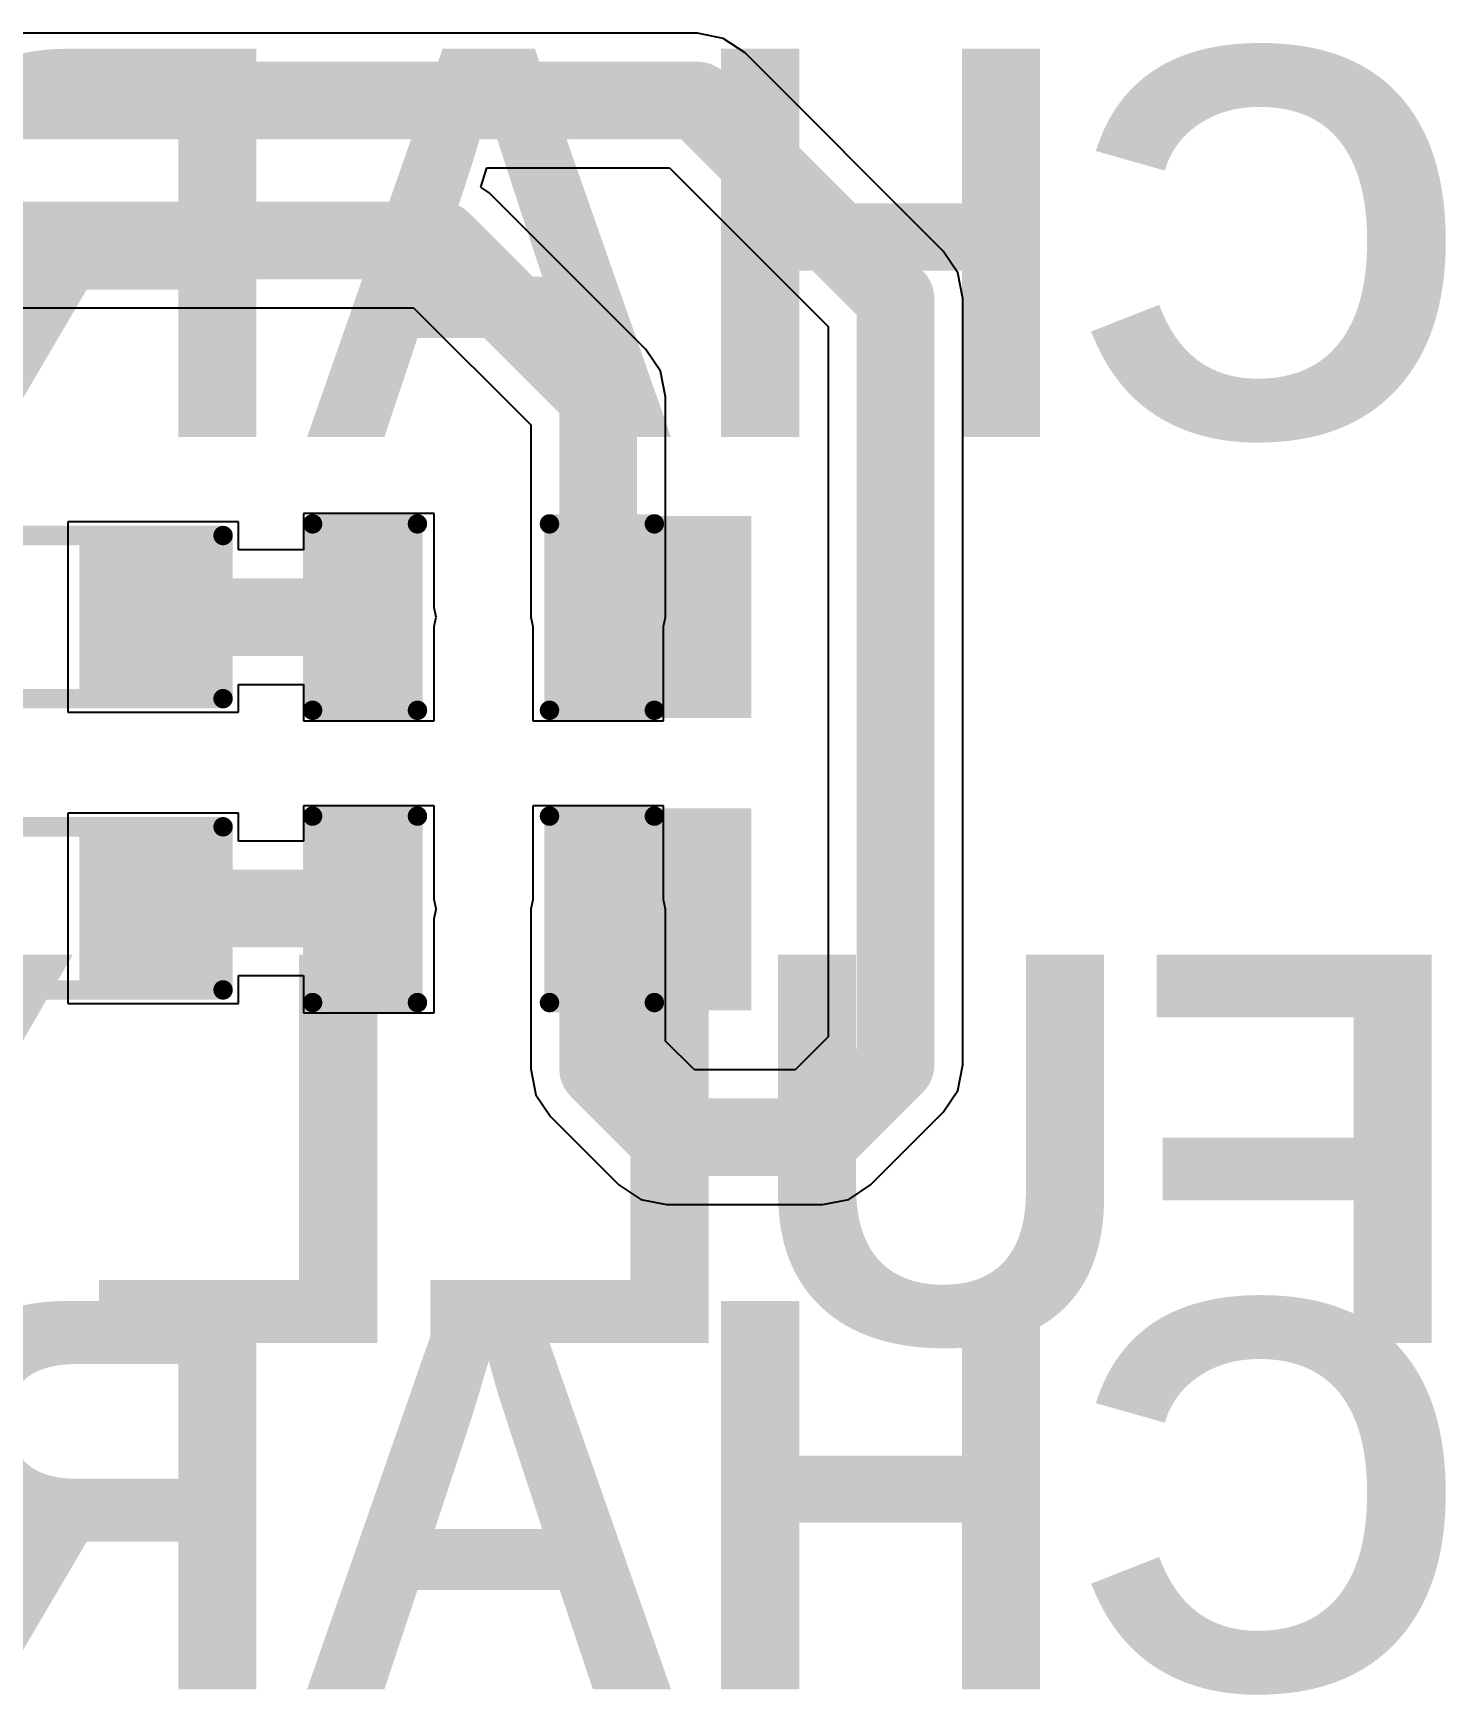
# Model space of a CAD drawing. Header units: inches. Extents: x -0.4 to 12.9, y -0.9 to 6.
# Drawn here: x 2.9281 to 3.2918, y 0.5768 to 1.0046 of the extents above; entities that cross this region are included whole.
import ezdxf

# ---------------------------------------------------------------- set-up
doc = ezdxf.new("R2010")
doc.units = ezdxf.units.IN
doc.header["$MEASUREMENT"] = 0
for name, color, linetype in [('Bottom Layer', 5, 'Continuous'), ('Bottom Overlay', 54, 'Continuous'), ('Bottom Paste', 16, 'Continuous'), ('Bottom Solder', 6, 'Continuous')]:
    doc.layers.add(name, color=color, linetype=linetype)
doc.styles.add('Arial_Bold', font='', dxfattribs={"height": 0.2})
doc.styles.get('Arial_Bold').set_extended_font_data('Arial', bold=True)

# ---------------------------------------------------------------- blocks, each defined once
blk = doc.blocks.new('R___0603_B_17')
at = {"layer": 'Bottom Layer'}
for points in [[(-0.045, -0.0175), (-0.045, 0.0175), (-0.015, 0.0175), (-0.015, -0.0175)], [(0.015, -0.0175), (0.015, 0.0175), (0.045, 0.0175), (0.045, -0.0175)]]:
    blk.add_hatch(color=5, dxfattribs=at).paths.add_polyline_path(points)
at = {"layer": 'Bottom Paste'}
for points in [[(-0.045, -0.0175), (-0.045, 0.0175), (-0.015, 0.0175), (-0.015, -0.0175)], [(0.015, -0.0175), (0.015, 0.0175), (0.045, 0.0175), (0.045, -0.0175)]]:
    blk.add_hatch(color=16, dxfattribs=at).paths.add_polyline_path(points)
at = {"layer": 'Bottom Solder'}
for points in [[(-0.049, -0.0215), (-0.049, 0.0215), (-0.011, 0.0215), (-0.011, -0.0215)], [(0.011, -0.0215), (0.011, 0.0215), (0.049, 0.0215), (0.049, -0.0215)]]:
    blk.add_hatch(color=6, dxfattribs=at).paths.add_polyline_path(points)
at = {"layer": 'Bottom Overlay'}
for points in [[(-0.048, 0.021, 0.005, 0.005, 0), (-0.048, -0.021, 0.005, 0.005, 0)], [(0.048, 0.021, 0.005, 0.005, 0), (-0.048, 0.021, 0.005, 0.005, 0)], [(0.048, 0.021, 0.005, 0.005, 0), (0.048, -0.021, 0.005, 0.005, 0)], [(0.048, -0.021, 0.005, 0.005, 0), (-0.048, -0.021, 0.005, 0.005, 0)]]:
    blk.add_lwpolyline(points, format="xyseb", dxfattribs=at)
for points in [[(-0.04925, 0.021, 0.0025, 0.0025, 1), (-0.04675, 0.021, 0.0025, 0.0025, 1)], [(-0.04925, 0.021, 0.0025, 0.0025, 1), (-0.04675, 0.021, 0.0025, 0.0025, 1)], [(0.04675, 0.021, 0.0025, 0.0025, 1), (0.04925, 0.021, 0.0025, 0.0025, 1)], [(0.04675, 0.021, 0.0025, 0.0025, 1), (0.04925, 0.021, 0.0025, 0.0025, 1)], [(-0.04925, -0.021, 0.0025, 0.0025, 1), (-0.04675, -0.021, 0.0025, 0.0025, 1)], [(-0.04925, -0.021, 0.0025, 0.0025, 1), (-0.04675, -0.021, 0.0025, 0.0025, 1)], [(0.04675, -0.021, 0.0025, 0.0025, 1), (0.04925, -0.021, 0.0025, 0.0025, 1)], [(0.04675, -0.021, 0.0025, 0.0025, 1), (0.04925, -0.021, 0.0025, 0.0025, 1)]]:
    blk.add_lwpolyline(points, format="xyseb", close=True, dxfattribs=at)
blk = doc.blocks.new('R___0603_B_22')
at = {"layer": 'Bottom Layer'}
for points in [[(-0.045, -0.0175), (-0.045, 0.0175), (-0.015, 0.0175), (-0.015, -0.0175)], [(0.015, -0.0175), (0.015, 0.0175), (0.045, 0.0175), (0.045, -0.0175)]]:
    blk.add_hatch(color=5, dxfattribs=at).paths.add_polyline_path(points)
at = {"layer": 'Bottom Paste'}
for points in [[(-0.045, -0.0175), (-0.045, 0.0175), (-0.015, 0.0175), (-0.015, -0.0175)], [(0.015, -0.0175), (0.015, 0.0175), (0.045, 0.0175), (0.045, -0.0175)]]:
    blk.add_hatch(color=16, dxfattribs=at).paths.add_polyline_path(points)
at = {"layer": 'Bottom Solder'}
for points in [[(-0.049, -0.0215), (-0.049, 0.0215), (-0.011, 0.0215), (-0.011, -0.0215)], [(0.011, -0.0215), (0.011, 0.0215), (0.049, 0.0215), (0.049, -0.0215)]]:
    blk.add_hatch(color=6, dxfattribs=at).paths.add_polyline_path(points)
at = {"layer": 'Bottom Overlay'}
for points in [[(0.048, 0.021, 0.005, 0.005, 0), (-0.048, 0.021, 0.005, 0.005, 0)], [(-0.048, 0.021, 0.005, 0.005, 0), (-0.048, -0.021, 0.005, 0.005, 0)], [(0.048, 0.021, 0.005, 0.005, 0), (0.048, -0.021, 0.005, 0.005, 0)], [(0.048, -0.021, 0.005, 0.005, 0), (-0.048, -0.021, 0.005, 0.005, 0)]]:
    blk.add_lwpolyline(points, format="xyseb", dxfattribs=at)
for points in [[(-0.04925, 0.021, 0.0025, 0.0025, 1), (-0.04675, 0.021, 0.0025, 0.0025, 1)], [(-0.04925, 0.021, 0.0025, 0.0025, 1), (-0.04675, 0.021, 0.0025, 0.0025, 1)], [(0.04675, 0.021, 0.0025, 0.0025, 1), (0.04925, 0.021, 0.0025, 0.0025, 1)], [(0.04675, 0.021, 0.0025, 0.0025, 1), (0.04925, 0.021, 0.0025, 0.0025, 1)], [(-0.04925, -0.021, 0.0025, 0.0025, 1), (-0.04675, -0.021, 0.0025, 0.0025, 1)], [(-0.04925, -0.021, 0.0025, 0.0025, 1), (-0.04675, -0.021, 0.0025, 0.0025, 1)], [(0.04675, -0.021, 0.0025, 0.0025, 1), (0.04925, -0.021, 0.0025, 0.0025, 1)], [(0.04675, -0.021, 0.0025, 0.0025, 1), (0.04925, -0.021, 0.0025, 0.0025, 1)]]:
    blk.add_lwpolyline(points, format="xyseb", close=True, dxfattribs=at)
blk = doc.blocks.new('LED_0603_B_32')
at = {"layer": 'Bottom Layer'}
for points in [[(-0.03937, 0.01969), (-0.01969, 0.01969), (-0.01969, -0.01969), (-0.03937, -0.01969)], [(0.01969, 0.01969), (0.03937, 0.01969), (0.03937, -0.01969), (0.01969, -0.01969)]]:
    blk.add_hatch(color=5, dxfattribs=at).paths.add_polyline_path(points)
at = {"layer": 'Bottom Overlay'}
blk.add_hatch(color=54, dxfattribs=at).paths.add_polyline_path([(0.044, -0.026), (0.069, -0.026), (0.069, 0.026), (0.044, 0.026)])
at = {"layer": 'Bottom Paste'}
for points in [[(-0.03937, 0.01969), (-0.01969, 0.01969), (-0.01969, -0.01969), (-0.03937, -0.01969)], [(0.01969, 0.01969), (0.03937, 0.01969), (0.03937, -0.01969), (0.01969, -0.01969)]]:
    blk.add_hatch(color=16, dxfattribs=at).paths.add_polyline_path(points)
at = {"layer": 'Bottom Solder'}
for points in [[(-0.04337, 0.02369), (-0.01569, 0.02369), (-0.01569, -0.02369), (-0.04337, -0.02369)], [(0.01569, 0.02369), (0.04337, 0.02369), (0.04337, -0.02369), (0.01569, -0.02369)]]:
    blk.add_hatch(color=6, dxfattribs=at).paths.add_polyline_path(points)
at = {"layer": 'Bottom Overlay'}
for points in [[(-0.044, 0.024, 0.005, 0.005, 0), (-0.017, 0.024, 0.005, 0.005, 0)], [(-0.044, -0.024, 0.005, 0.005, 0), (-0.044, 0.024, 0.005, 0.005, 0)], [(0.017, 0.024, 0.005, 0.005, 0), (0.044, 0.024, 0.005, 0.005, 0)], [(0.044, -0.024, 0.005, 0.005, 0), (0.044, 0.024, 0.005, 0.005, 0)], [(-0.044, -0.024, 0.005, 0.005, 0), (-0.017, -0.024, 0.005, 0.005, 0)], [(0.017, -0.024, 0.005, 0.005, 0), (0.044, -0.024, 0.005, 0.005, 0)]]:
    blk.add_lwpolyline(points, format="xyseb", dxfattribs=at)
for points in [[(-0.04525, 0.024, 0.0025, 0.0025, 1), (-0.04275, 0.024, 0.0025, 0.0025, 1)], [(-0.04525, 0.024, 0.0025, 0.0025, 1), (-0.04275, 0.024, 0.0025, 0.0025, 1)], [(-0.01825, 0.024, 0.0025, 0.0025, 1), (-0.01575, 0.024, 0.0025, 0.0025, 1)], [(0.01575, 0.024, 0.0025, 0.0025, 1), (0.01825, 0.024, 0.0025, 0.0025, 1)], [(0.04275, 0.024, 0.0025, 0.0025, 1), (0.04525, 0.024, 0.0025, 0.0025, 1)], [(0.04275, 0.024, 0.0025, 0.0025, 1), (0.04525, 0.024, 0.0025, 0.0025, 1)], [(-0.04525, -0.024, 0.0025, 0.0025, 1), (-0.04275, -0.024, 0.0025, 0.0025, 1)], [(-0.04525, -0.024, 0.0025, 0.0025, 1), (-0.04275, -0.024, 0.0025, 0.0025, 1)], [(-0.01825, -0.024, 0.0025, 0.0025, 1), (-0.01575, -0.024, 0.0025, 0.0025, 1)], [(0.01575, -0.024, 0.0025, 0.0025, 1), (0.01825, -0.024, 0.0025, 0.0025, 1)], [(0.04275, -0.024, 0.0025, 0.0025, 1), (0.04525, -0.024, 0.0025, 0.0025, 1)], [(0.04275, -0.024, 0.0025, 0.0025, 1), (0.04525, -0.024, 0.0025, 0.0025, 1)]]:
    blk.add_lwpolyline(points, format="xyseb", close=True, dxfattribs=at)
blk = doc.blocks.new('LED_0603_B_33')
at = {"layer": 'Bottom Layer'}
for points in [[(-0.03937, 0.01969), (-0.01969, 0.01969), (-0.01969, -0.01969), (-0.03937, -0.01969)], [(0.01969, 0.01969), (0.03937, 0.01969), (0.03937, -0.01969), (0.01969, -0.01969)]]:
    blk.add_hatch(color=5, dxfattribs=at).paths.add_polyline_path(points)
at = {"layer": 'Bottom Overlay'}
blk.add_hatch(color=54, dxfattribs=at).paths.add_polyline_path([(0.044, -0.026), (0.069, -0.026), (0.069, 0.026), (0.044, 0.026)])
at = {"layer": 'Bottom Paste'}
for points in [[(-0.03937, 0.01969), (-0.01969, 0.01969), (-0.01969, -0.01969), (-0.03937, -0.01969)], [(0.01969, 0.01969), (0.03937, 0.01969), (0.03937, -0.01969), (0.01969, -0.01969)]]:
    blk.add_hatch(color=16, dxfattribs=at).paths.add_polyline_path(points)
at = {"layer": 'Bottom Solder'}
for points in [[(-0.04337, 0.02369), (-0.01569, 0.02369), (-0.01569, -0.02369), (-0.04337, -0.02369)], [(0.01569, 0.02369), (0.04337, 0.02369), (0.04337, -0.02369), (0.01569, -0.02369)]]:
    blk.add_hatch(color=6, dxfattribs=at).paths.add_polyline_path(points)
at = {"layer": 'Bottom Overlay'}
for points in [[(-0.044, -0.024, 0.005, 0.005, 0), (-0.044, 0.024, 0.005, 0.005, 0)], [(-0.044, 0.024, 0.005, 0.005, 0), (-0.017, 0.024, 0.005, 0.005, 0)], [(0.017, 0.024, 0.005, 0.005, 0), (0.044, 0.024, 0.005, 0.005, 0)], [(0.044, -0.024, 0.005, 0.005, 0), (0.044, 0.024, 0.005, 0.005, 0)], [(-0.044, -0.024, 0.005, 0.005, 0), (-0.017, -0.024, 0.005, 0.005, 0)], [(0.017, -0.024, 0.005, 0.005, 0), (0.044, -0.024, 0.005, 0.005, 0)]]:
    blk.add_lwpolyline(points, format="xyseb", dxfattribs=at)
for points in [[(-0.04525, 0.024, 0.0025, 0.0025, 1), (-0.04275, 0.024, 0.0025, 0.0025, 1)], [(-0.04525, 0.024, 0.0025, 0.0025, 1), (-0.04275, 0.024, 0.0025, 0.0025, 1)], [(-0.01825, 0.024, 0.0025, 0.0025, 1), (-0.01575, 0.024, 0.0025, 0.0025, 1)], [(0.01575, 0.024, 0.0025, 0.0025, 1), (0.01825, 0.024, 0.0025, 0.0025, 1)], [(0.04275, 0.024, 0.0025, 0.0025, 1), (0.04525, 0.024, 0.0025, 0.0025, 1)], [(0.04275, 0.024, 0.0025, 0.0025, 1), (0.04525, 0.024, 0.0025, 0.0025, 1)], [(-0.04525, -0.024, 0.0025, 0.0025, 1), (-0.04275, -0.024, 0.0025, 0.0025, 1)], [(-0.04525, -0.024, 0.0025, 0.0025, 1), (-0.04275, -0.024, 0.0025, 0.0025, 1)], [(-0.01825, -0.024, 0.0025, 0.0025, 1), (-0.01575, -0.024, 0.0025, 0.0025, 1)], [(0.01575, -0.024, 0.0025, 0.0025, 1), (0.01825, -0.024, 0.0025, 0.0025, 1)], [(0.04275, -0.024, 0.0025, 0.0025, 1), (0.04525, -0.024, 0.0025, 0.0025, 1)], [(0.04275, -0.024, 0.0025, 0.0025, 1), (0.04525, -0.024, 0.0025, 0.0025, 1)]]:
    blk.add_lwpolyline(points, format="xyseb", close=True, dxfattribs=at)

msp = doc.modelspace()

# ---------------------------------------------------------------- linework, layer by layer
at = {"layer": 'Bottom Layer'}
for p, q in [((3.09909, 1.00459), (2.49295, 1.00459)), ((3.10572, 1.00327), (3.09909, 1.00459)), ((3.11134, 0.99951), (3.10572, 1.00327)), ((3.16235, 0.9485), (3.11134, 0.99951)), ((3.04334, 0.96492), (3.04485, 0.96992)), ((3.04485, 0.96992), (3.09191, 0.96992)), ((3.09191, 0.96992), (3.13276, 0.92906)), ((3.04545, 0.96351), (3.04334, 0.96492)), ((3.08578, 0.92317), (3.04545, 0.96351)), ((3.16611, 0.94288), (3.16235, 0.9485)), ((3.16743, 0.93624), (3.16611, 0.94288)), ((2.52313, 0.93392), (3.02601, 0.93392)), ((3.02601, 0.93392), (3.05619, 0.90374)), ((3.16743, 0.73899), (3.16743, 0.93624)), ((3.13276, 0.92906), (3.13276, 0.74617)), ((3.08954, 0.91755), (3.08578, 0.92317)), ((3.08578, 0.92317), (3.08578, 0.92317)), ((3.09086, 0.91092), (3.08954, 0.91755)), ((3.09086, 0.85425), (3.09086, 0.91092)), ((3.05619, 0.90374), (3.05619, 0.85425)), ((2.98095, 0.87875), (2.93695, 0.87875)), ((2.93695, 0.87875), (2.93695, 0.82975)), ((2.98095, 0.87159), (2.98095, 0.87875)), ((3.03132, 0.88094), (2.99763, 0.88094)), ((2.99763, 0.88094), (2.99763, 0.87159)), ((3.03132, 0.85672), (3.03132, 0.88094)), ((2.99763, 0.87159), (2.98095, 0.87159)), ((3.03181, 0.85425), (3.03132, 0.85672)), ((3.03132, 0.85179), (3.03181, 0.85425)), ((3.03132, 0.82757), (3.03132, 0.85179)), ((3.05619, 0.85425), (3.05669, 0.85179)), ((3.05669, 0.85179), (3.05669, 0.82757)), ((3.09037, 0.85179), (3.09086, 0.85425)), ((3.09037, 0.82757), (3.09037, 0.85179)), ((2.98095, 0.82975), (2.98095, 0.83692)), ((2.98095, 0.83692), (2.99763, 0.83692)), ((2.99763, 0.83692), (2.99763, 0.82757)), ((2.93695, 0.82975), (2.98095, 0.82975)), ((2.99763, 0.82757), (3.03132, 0.82757)), ((3.05669, 0.82757), (3.09037, 0.82757)), ((3.03132, 0.80568), (2.99763, 0.80568)), ((2.99763, 0.80568), (2.99763, 0.79658)), ((3.03132, 0.78156), (3.03132, 0.80568)), ((3.09037, 0.80568), (3.05669, 0.80568)), ((3.05669, 0.80568), (3.05669, 0.78147)), ((3.09037, 0.78147), (3.09037, 0.80568)), ((2.98095, 0.80375), (2.93695, 0.80375)), ((2.93695, 0.80375), (2.93695, 0.75475)), ((2.98095, 0.79658), (2.98095, 0.80375)), ((2.99763, 0.79658), (2.98095, 0.79658)), ((3.03181, 0.77909), (3.03132, 0.78156)), ((3.03132, 0.77653), (3.03181, 0.779)), ((3.03181, 0.779), (3.03181, 0.77909)), ((3.05669, 0.78147), (3.05619, 0.779)), ((3.05619, 0.779), (3.05619, 0.73791)), ((3.09086, 0.779), (3.09037, 0.78147)), ((3.09086, 0.74509), (3.09086, 0.779)), ((3.03132, 0.75231), (3.03132, 0.77653)), ((2.98095, 0.75475), (2.98095, 0.76192)), ((2.98095, 0.76192), (2.99763, 0.76192)), ((2.99763, 0.76192), (2.99763, 0.75231)), ((2.93695, 0.75475), (2.98095, 0.75475)), ((2.99763, 0.75231), (3.03132, 0.75231)), ((3.09831, 0.73764), (3.09086, 0.74509)), ((3.13276, 0.74617), (3.12423, 0.73764)), ((3.05619, 0.73791), (3.05751, 0.73127)), ((3.12423, 0.73764), (3.09831, 0.73764)), ((3.16611, 0.73236), (3.16743, 0.73899)), ((3.16235, 0.72674), (3.16611, 0.73236)), ((3.05751, 0.73127), (3.06127, 0.72565)), ((3.06127, 0.72565), (3.07887, 0.70805)), ((3.14367, 0.70805), (3.16235, 0.72674)), ((3.07887, 0.70805), (3.08449, 0.70429)), ((3.13804, 0.70429), (3.14367, 0.70805)), ((3.08449, 0.70429), (3.09113, 0.70298)), ((3.09113, 0.70298), (3.13141, 0.70298)), ((3.13141, 0.70298), (3.13804, 0.70429))]:
    msp.add_line(p, q, dxfattribs=at)
for points in [[(2.49295, 0.98725, 0.02, 0.02, 0), (3.09909, 0.98725, 0.02, 0.02, 0)], [(3.09909, 0.98725, 0.02, 0.02, 0), (3.1501, 0.93624, 0.02, 0.02, 0)], [(2.51595, 0.95125, 0.02, 0.02, 0), (3.03319, 0.95125, 0.02, 0.02, 0)], [(3.03319, 0.95125, 0.02, 0.02, 0), (3.07353, 0.91092, 0.02, 0.02, 0)], [(3.1501, 0.73899, 0.02, 0.02, 0), (3.1501, 0.93624, 0.02, 0.02, 0)], [(3.07353, 0.85425, 0.02, 0.02, 0), (3.07353, 0.91092, 0.02, 0.02, 0)], [(2.95895, 0.85425, 0.02, 0.02, 0), (3.01447, 0.85425, 0.02, 0.02, 0)], [(2.95895, 0.77925, 0.02, 0.02, 0), (3.01431, 0.77925, 0.02, 0.02, 0)], [(3.01431, 0.77925, 0.02, 0.02, 0), (3.01447, 0.77909, 0.02, 0.02, 0)], [(3.01447, 0.779, 0.02, 0.02, 0), (3.01447, 0.77909, 0.02, 0.02, 0)], [(3.07353, 0.73791, 0.02, 0.02, 0), (3.07353, 0.779, 0.02, 0.02, 0)], [(3.13141, 0.72031, 0.02, 0.02, 0), (3.1501, 0.73899, 0.02, 0.02, 0)], [(3.07353, 0.73791, 0.02, 0.02, 0), (3.09113, 0.72031, 0.02, 0.02, 0)], [(3.09113, 0.72031, 0.02, 0.02, 0), (3.13141, 0.72031, 0.02, 0.02, 0)]]:
    msp.add_lwpolyline(points, format="xyseb", dxfattribs=at)
for points in [[(3.09409, 0.98725, 0.01, 0.01, 1), (3.10409, 0.98725, 0.01, 0.01, 1)], [(3.09409, 0.98725, 0.01, 0.01, 1), (3.10409, 0.98725, 0.01, 0.01, 1)], [(3.02819, 0.95125, 0.01, 0.01, 1), (3.03819, 0.95125, 0.01, 0.01, 1)], [(3.02819, 0.95125, 0.01, 0.01, 1), (3.03819, 0.95125, 0.01, 0.01, 1)], [(3.1451, 0.93624, 0.01, 0.01, 1), (3.1551, 0.93624, 0.01, 0.01, 1)], [(3.1451, 0.93624, 0.01, 0.01, 1), (3.1551, 0.93624, 0.01, 0.01, 1)], [(3.06853, 0.91092, 0.01, 0.01, 1), (3.07853, 0.91092, 0.01, 0.01, 1)], [(3.06853, 0.91092, 0.01, 0.01, 1), (3.07853, 0.91092, 0.01, 0.01, 1)], [(2.95395, 0.85425, 0.01, 0.01, 1), (2.96395, 0.85425, 0.01, 0.01, 1)], [(3.00947, 0.85425, 0.01, 0.01, 1), (3.01947, 0.85425, 0.01, 0.01, 1)], [(3.06853, 0.85425, 0.01, 0.01, 1), (3.07853, 0.85425, 0.01, 0.01, 1)], [(2.95395, 0.77925, 0.01, 0.01, 1), (2.96395, 0.77925, 0.01, 0.01, 1)], [(3.00931, 0.77925, 0.01, 0.01, 1), (3.01932, 0.77925, 0.01, 0.01, 1)], [(3.00931, 0.77925, 0.01, 0.01, 1), (3.01932, 0.77925, 0.01, 0.01, 1)], [(3.00947, 0.77909, 0.01, 0.01, 1), (3.01947, 0.77909, 0.01, 0.01, 1)], [(3.00947, 0.77909, 0.01, 0.01, 1), (3.01947, 0.77909, 0.01, 0.01, 1)], [(3.00947, 0.779, 0.01, 0.01, 1), (3.01947, 0.779, 0.01, 0.01, 1)], [(3.06853, 0.779, 0.01, 0.01, 1), (3.07853, 0.779, 0.01, 0.01, 1)], [(3.1451, 0.73899, 0.01, 0.01, 1), (3.1551, 0.73899, 0.01, 0.01, 1)], [(3.1451, 0.73899, 0.01, 0.01, 1), (3.1551, 0.73899, 0.01, 0.01, 1)], [(3.06853, 0.73791, 0.01, 0.01, 1), (3.07853, 0.73791, 0.01, 0.01, 1)], [(3.06853, 0.73791, 0.01, 0.01, 1), (3.07853, 0.73791, 0.01, 0.01, 1)], [(3.08613, 0.72031, 0.01, 0.01, 1), (3.09613, 0.72031, 0.01, 0.01, 1)], [(3.08613, 0.72031, 0.01, 0.01, 1), (3.09613, 0.72031, 0.01, 0.01, 1)], [(3.12641, 0.72031, 0.01, 0.01, 1), (3.13641, 0.72031, 0.01, 0.01, 1)], [(3.12641, 0.72031, 0.01, 0.01, 1), (3.13641, 0.72031, 0.01, 0.01, 1)]]:
    msp.add_lwpolyline(points, format="xyseb", close=True, dxfattribs=at)

# ---------------------------------------------------------------- block references
at = {"rotation": 180}
for name, p in [('R___0603_B_17', (2.92895, 0.85425)), ('R___0603_B_22', (2.92895, 0.77925))]:
    msp.add_blockref(name, p, dxfattribs=at)
for name, p in [('LED_0603_B_32', (3.044, 0.85425)), ('LED_0603_B_33', (3.044, 0.779))]:
    msp.add_blockref(name, p)

# ---------------------------------------------------------------- texts
at = {"layer": 'Bottom Overlay', "style": 'Arial_Bold', "text_generation_flag": 2}
for s, p in [('CHARGING', (3.29751, 0.90059)), ('FULLY', (3.29751, 0.66737)), ('CHARGED', (3.29751, 0.57818))]:
    msp.add_text(s, height=0.1, dxfattribs=at).set_placement(p)

doc.saveas('drawing.dxf')
